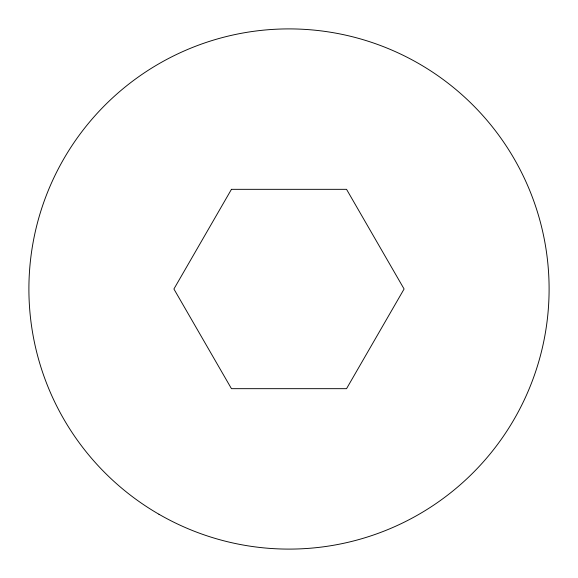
<?xml version="1.0" encoding="UTF-8"?>
<svg xmlns="http://www.w3.org/2000/svg" width="578" height="578" viewBox="0 0 578 578"><rect width="100%" height="100%" fill="white"/><g stroke="black" fill="none" stroke-linecap="round" stroke-linejoin="round"><path stroke-width="0.87" d="M231.453 189.331L173.913 289L231.453 388.669L346.547 388.669L404.087 289L346.547 189.331L231.453 189.331M158.95 514.254A260.1 260.1 0 0 0 549.1 289A260.1 260.1 0 0 0 158.95 63.746A260.1 260.1 0 0 0 158.95 514.254"/></g></svg>
